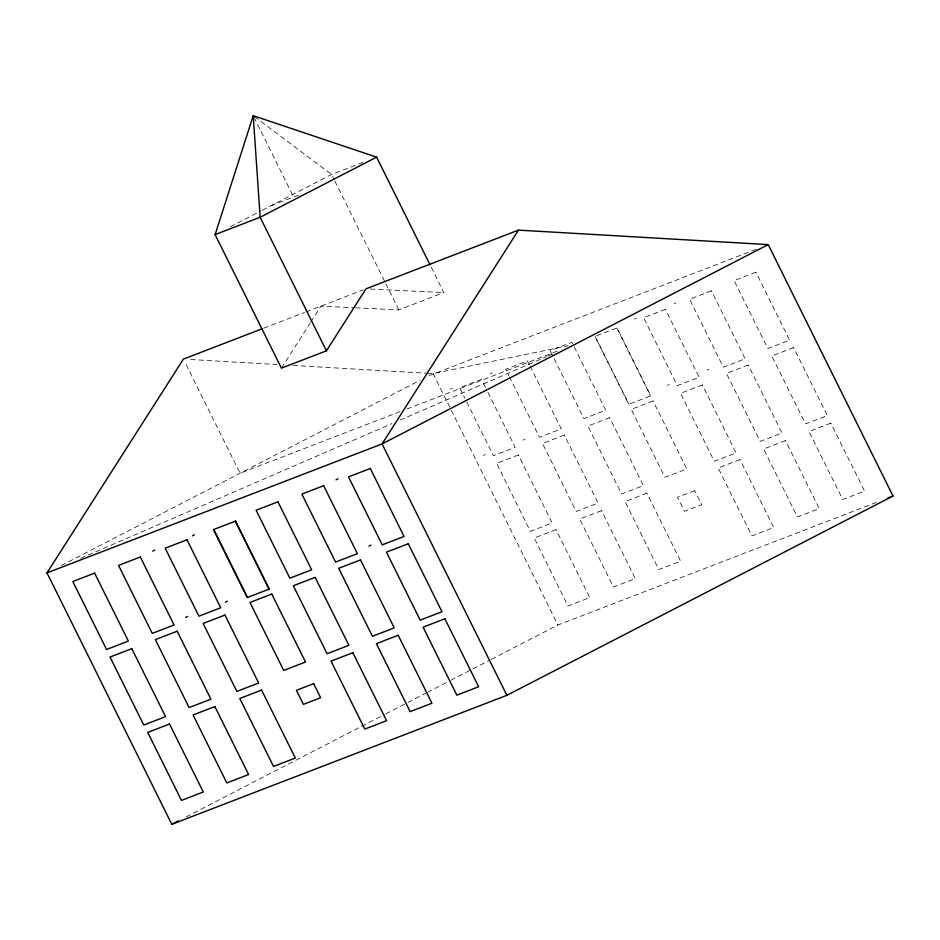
<?xml version="1.0" encoding="UTF-8"?>
<svg xmlns="http://www.w3.org/2000/svg" width="940" height="940" viewBox="0 0 940 940"><rect width="100%" height="100%" fill="white"/><g stroke="black" fill="none" stroke-linecap="round" stroke-linejoin="round"><path stroke-width="0.7" stroke-dasharray="4.7 3.53" d="M281.413 368.139L310.106 323.172M310.882 321.95L320.963 306.158L354.122 307.744M230.382 226.716L260.921 210.959M262.19 210.302L331.585 174.464L364.332 161.868M61.347 565.492L420.062 380.324M429.204 375.612L757.264 248.83M450.495 389.172L452.434 388.173M490.222 373.885L492.161 372.886M634.43 319.118L636.368 318.12M674.144 303.832L676.083 302.821M483.419 455.477L485.357 454.478M523.134 440.19L525.072 439.191M667.341 385.423L669.28 384.425M707.068 370.137L709.007 369.138M186.143 816.895L384.425 714.553M385.729 713.883L406.597 703.108M407.901 702.439L426.161 693.003M427.465 692.334L449.637 680.889M450.941 680.207L490.081 660.009M491.385 659.34L557.913 625.006L879.323 501.279M80.687 558.325L391.91 423.588M399.994 420.086L546.857 356.519M548.196 355.931L552.238 354.18M271.096 205.707L300.224 194.486M263.752 328.178L304.619 312.444M305.982 311.916L363.251 289.873M355.567 307.815L398.819 309.906L443.845 292.575L430.79 266.279M596.606 335.768L617.063 327.884L650.809 395.858L628.754 404.353L595.008 336.379L629.001 404.259M400.076 411.649L240.053 473.243L184.698 361.724M406.914 409.018L558.736 350.585M427.265 373.262L433.117 373.591L567.971 345.744M370.313 289.026L443.845 292.575M190.691 359.527L276.853 364.532M292.916 365.46L425.808 373.168M254.399 116.572L331.585 174.464L334.205 179.728M616.816 327.99L650.562 395.952M552.109 354.591L550.159 350.679L571.966 342.278L605.701 410.251L583.893 418.641L552.755 355.896M529.432 364.802L527.481 360.889L505.673 369.279L508.928 375.812M530.078 366.118L561.227 428.852L539.419 437.253L509.574 377.128M485.346 387.186L481.456 379.349L459.648 387.738L464.842 398.196M487.942 392.415L515.191 447.322L493.394 455.712L465.488 399.5M433.117 373.591L450.66 408.947M451.306 410.263L557.913 625.006M334.852 181.044L385.118 282.294M385.764 283.61L398.819 309.906M253.882 117.007L293.609 197.036M755.901 272.224L734.093 280.613L767.827 348.587L789.635 340.198L755.901 272.224M711.416 290.824L689.607 299.226L723.354 367.199L745.161 358.798L711.416 290.824M665.391 309.295L643.583 317.685L677.317 385.659L699.125 377.257L665.391 309.295M564.317 435.091L542.509 443.492L576.255 511.454L598.063 503.065L564.317 435.091M609.672 417.642L587.864 426.031L621.599 494.005L643.407 485.604L609.672 417.642M653.042 400.945L631.234 409.346L664.968 477.309L686.776 468.919L653.042 400.945M748.252 365.037L726.444 373.427L760.19 441.401L781.998 433.011L748.252 365.037M793.595 347.577L771.799 355.978L805.533 423.94L827.341 415.551L793.595 347.577M518.41 454.995L496.602 463.385L530.348 531.359L552.156 522.957L518.41 454.995M702.345 384.93L680.536 393.331L714.283 461.305L736.091 452.904L702.345 384.93M601.529 510.643L579.721 519.033L613.468 587.006L635.264 578.617L601.529 510.643M646.873 493.183L625.065 501.584L658.811 569.558L680.619 561.157L646.873 493.183M785.464 440.59L763.656 448.979L797.39 516.953L819.198 508.552L785.464 440.59M830.807 423.129L808.999 431.531L842.745 499.493L864.553 491.103L830.807 423.129M556.057 529.631L534.249 538.021L567.995 605.995L589.803 597.605L556.057 529.631M739.991 459.578L718.184 467.967L751.93 535.941L773.738 527.54L739.991 459.578M694.719 490.633L677.47 497.272L684.449 511.325L701.698 504.686L694.719 490.633"/><path stroke-width="1.41" d="M262.389 328.695L183.394 359.103L47 572.895L171.797 824.309L506.883 695.318L893 496.014L768.203 244.612L518.481 230.124L365.977 288.827L326.438 350.82L281.413 368.139L215.119 234.601L253.224 115.691L376.611 157.145L430.132 264.963M518.481 230.124L382.087 443.915L47 572.895M376.611 157.145L260.145 217.269L215.119 234.601M152.738 551.145L154.677 550.135M192.453 535.847L194.392 534.848M768.203 244.612L382.087 443.915L506.883 695.318M336.05 479.835L337.989 478.836M185.65 617.451L187.589 616.452M225.365 602.164L227.304 601.165M368.962 546.152L370.901 545.153M171.797 824.309L178.318 820.937M887.525 498.118L893 496.014M326.438 350.82L260.145 217.269L253.224 115.691M235.305 521.195L269.04 589.168M213.744 529.49L247.49 597.464M277.935 501.819L256.127 510.209L289.861 578.182L311.669 569.781L277.935 501.819M94.623 573.118L72.815 581.519L106.549 649.481L128.357 641.092L94.623 573.118M323.654 485.71L301.846 494.099L335.58 562.073L357.388 553.672L323.654 485.71M140.33 557.009L118.534 565.398L152.268 633.372L174.076 624.982L140.33 557.009M370.301 468.496L348.493 476.886L382.228 544.859L404.036 536.458L370.301 468.496M186.989 539.795L165.182 548.185L198.916 616.158L220.724 607.769L186.989 539.795M235.552 521.101L213.498 529.584L247.243 597.558L269.298 589.074L235.552 521.101M271.778 594.068L249.97 602.458L283.704 670.432L305.512 662.03L271.778 594.068M315.135 577.371L293.327 585.761L327.073 653.735L348.881 645.334L315.135 577.371M360.49 559.911L338.682 568.301L372.416 636.274L394.224 627.885L360.49 559.911M131.823 648.67L110.015 657.06L143.761 725.034L165.569 716.644L131.823 648.67M177.178 631.21L155.37 639.611L189.105 707.573L210.912 699.184L177.178 631.21M408.254 543.755L386.446 552.144L420.18 620.118L441.988 611.729L408.254 543.755M224.942 615.054L203.134 623.455L236.868 691.417L258.676 683.027L224.942 615.054M352.841 652.724L331.033 661.114L364.779 729.087L386.587 720.698L352.841 652.724M398.196 635.275L376.388 643.665L410.122 711.639L431.93 703.238L398.196 635.275M169.529 724.023L147.721 732.425L181.467 800.398L203.275 791.997L169.529 724.023M214.872 706.575L193.076 714.964L226.81 782.938L248.618 774.548L214.872 706.575M444.89 618.779L423.094 627.168L456.828 695.142L478.636 686.752L444.89 618.779M261.579 690.077L239.782 698.479L273.517 766.441L295.325 758.051L261.579 690.077M313.654 683.662L296.406 690.301L303.385 704.366L320.634 697.727L313.654 683.662"/></g></svg>
